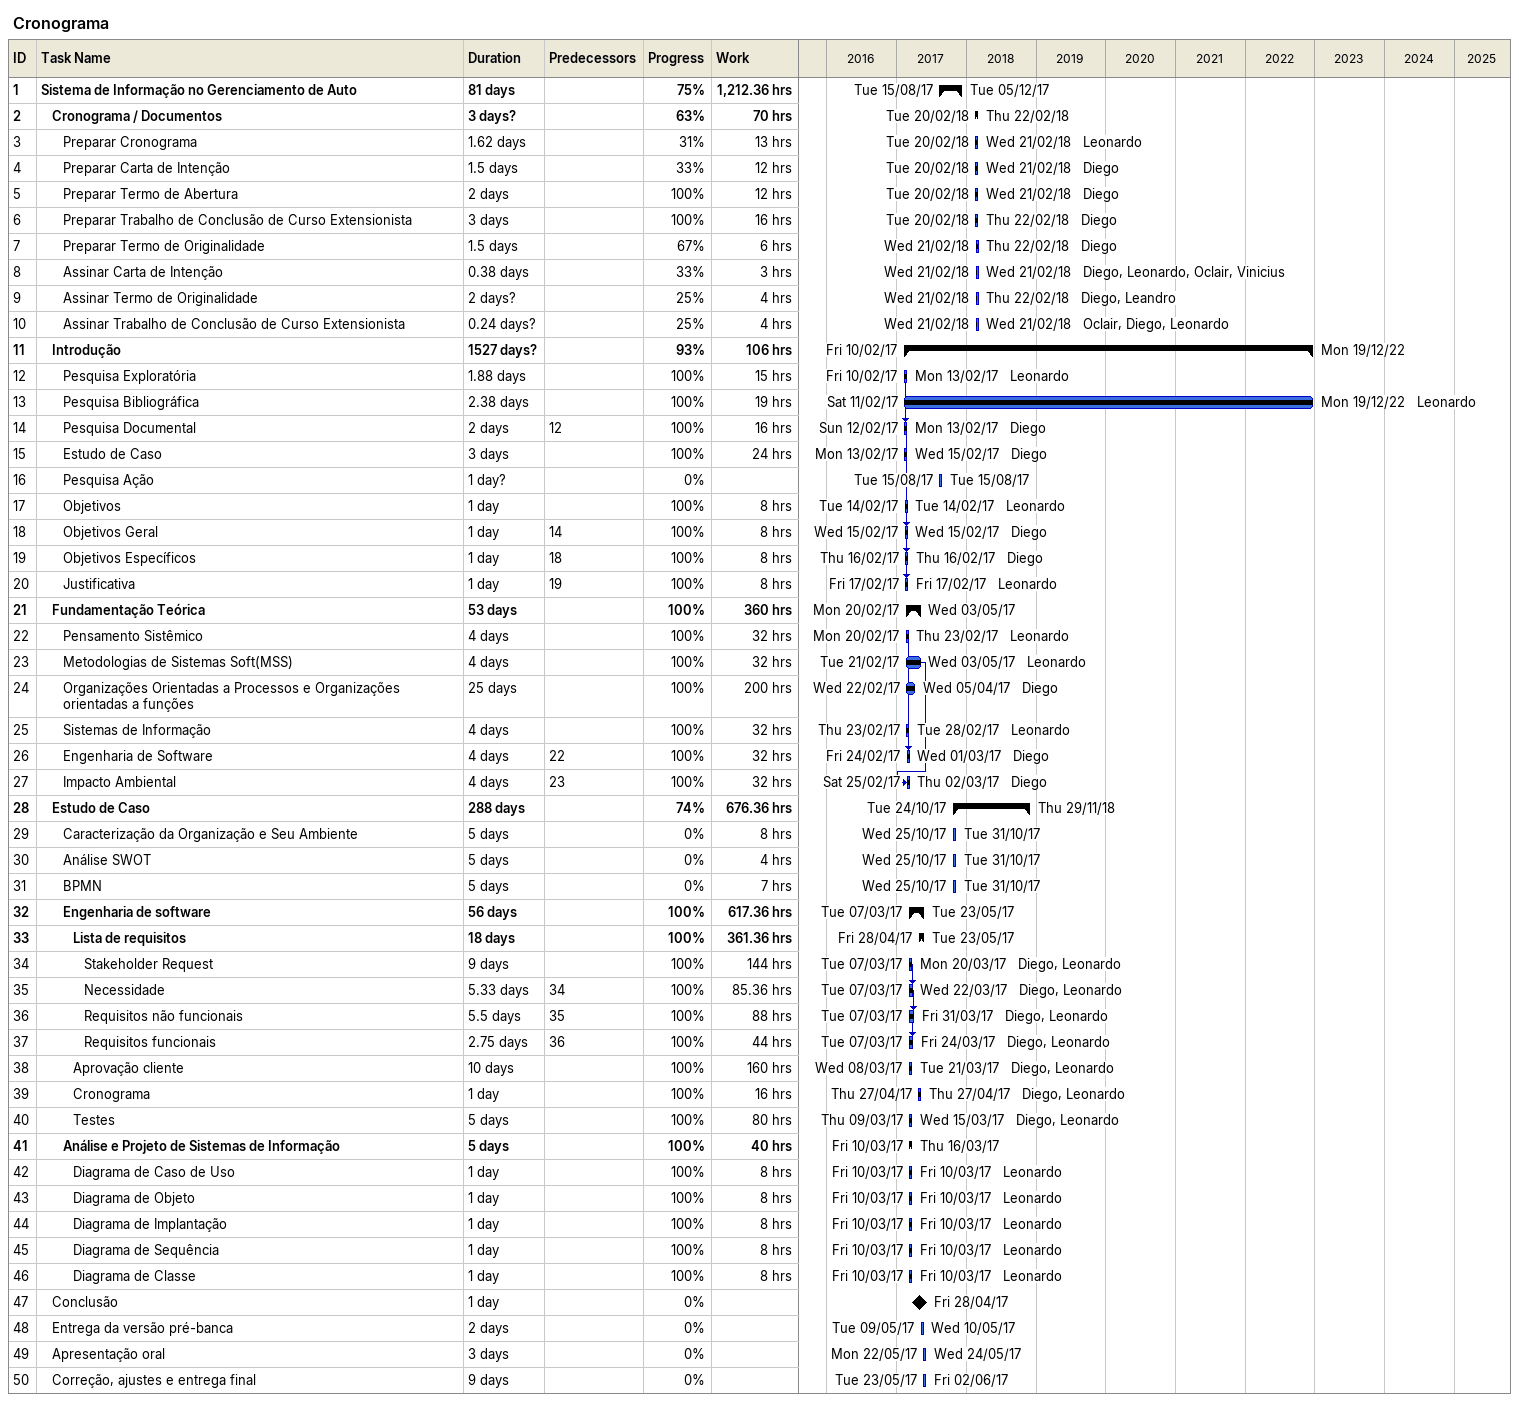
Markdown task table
Cronograma

| ID | Level | Task | Duration | Start | Finish | Predecessors | Resources | % complete | Work (h) |
|---|---|---|---|---|---|---|---|---|---|
| 1 | 1 | **Sistema de Informação no Gerenciamento de Auto** | 81d | 2017-08-15 | 2017-12-05 |  |  | 75 | 1212.36 |
| 2 | 2 | **Cronograma / Documentos** | 3d? | 2018-02-20 | 2018-02-22 |  |  | 63 | 70 |
| 3 | 3 | Preparar Cronograma | 1.62d | 2018-02-20 | 2018-02-21 |  | Leonardo | 31 | 13 |
| 4 | 3 | Preparar Carta de Intenção | 1.5d | 2018-02-20 | 2018-02-21 |  | Diego | 33 | 12 |
| 5 | 3 | Preparar Termo de Abertura | 2d | 2018-02-20 | 2018-02-21 |  | Diego | 100 | 12 |
| 6 | 3 | Preparar Trabalho de Conclusão de Curso Extensionista | 3d | 2018-02-20 | 2018-02-22 |  | Diego | 100 | 16 |
| 7 | 3 | Preparar Termo de Originalidade | 1.5d | 2018-02-21 | 2018-02-22 |  | Diego | 67 | 6 |
| 8 | 3 | Assinar Carta de Intenção | 0.38d | 2018-02-21 | 2018-02-21 |  | Diego, Leonardo, Oclair, Vinicius | 33 | 3 |
| 9 | 3 | Assinar Termo de Originalidade | 2d? | 2018-02-21 | 2018-02-22 |  | Diego, Leandro | 25 | 4 |
| 10 | 3 | Assinar Trabalho de Conclusão de Curso Extensionista | 0.24d? | 2018-02-21 | 2018-02-21 |  | Oclair, Diego, Leonardo | 25 | 4 |
| 11 | 2 | **Introdução** | 1527d? | 2017-02-10 | 2022-12-19 |  |  | 93 | 106 |
| 12 | 3 | Pesquisa Exploratória | 1.88d | 2017-02-10 | 2017-02-13 |  | Leonardo | 100 | 15 |
| 13 | 3 | Pesquisa Bibliográfica | 2.38d | 2017-02-11 | 2022-12-19 |  | Leonardo | 100 | 19 |
| 14 | 3 | Pesquisa Documental | 2d | 2017-02-12 | 2017-02-13 | 12 | Diego | 100 | 16 |
| 15 | 3 | Estudo de Caso | 3d | 2017-02-13 | 2017-02-15 |  | Diego | 100 | 24 |
| 16 | 3 | Pesquisa Ação | 1d? | 2017-08-15 | 2017-08-15 |  |  | 0 |  |
| 17 | 3 | Objetivos | 1d | 2017-02-14 | 2017-02-14 |  | Leonardo | 100 | 8 |
| 18 | 3 | Objetivos Geral | 1d | 2017-02-15 | 2017-02-15 | 14 | Diego | 100 | 8 |
| 19 | 3 | Objetivos Específicos | 1d | 2017-02-16 | 2017-02-16 | 18 | Diego | 100 | 8 |
| 20 | 3 | Justificativa | 1d | 2017-02-17 | 2017-02-17 | 19 | Leonardo | 100 | 8 |
| 21 | 2 | **Fundamentação Teórica** | 53d | 2017-02-20 | 2017-05-03 |  |  | 100 | 360 |
| 22 | 3 | Pensamento Sistêmico | 4d | 2017-02-20 | 2017-02-23 |  | Leonardo | 100 | 32 |
| 23 | 3 | Metodologias de Sistemas Soft(MSS) | 4d | 2017-02-21 | 2017-05-03 |  | Leonardo | 100 | 32 |
| 24 | 3 | Organizações Orientadas a Processos e Organizações orientadas a funções | 25d | 2017-02-22 | 2017-04-05 |  | Diego | 100 | 200 |
| 25 | 3 | Sistemas de Informação | 4d | 2017-02-23 | 2017-02-28 |  | Leonardo | 100 | 32 |
| 26 | 3 | Engenharia de Software | 4d | 2017-02-24 | 2017-03-01 | 22 | Diego | 100 | 32 |
| 27 | 3 | Impacto Ambiental | 4d | 2017-02-25 | 2017-03-02 | 23 | Diego | 100 | 32 |
| 28 | 2 | **Estudo de Caso** | 288d | 2017-10-24 | 2018-11-29 |  |  | 74 | 676.36 |
| 29 | 3 | Caracterização da Organização e Seu Ambiente | 5d | 2017-10-25 | 2017-10-31 |  |  | 0 | 8 |
| 30 | 3 | Análise SWOT | 5d | 2017-10-25 | 2017-10-31 |  |  | 0 | 4 |
| 31 | 3 | BPMN | 5d | 2017-10-25 | 2017-10-31 |  |  | 0 | 7 |
| 32 | 3 | **Engenharia de software** | 56d | 2017-03-07 | 2017-05-23 |  |  | 100 | 617.36 |
| 33 | 4 | **Lista de requisitos** | 18d | 2017-04-28 | 2017-05-23 |  |  | 100 | 361.36 |
| 34 | 5 | Stakeholder Request | 9d | 2017-03-07 | 2017-03-20 |  | Diego, Leonardo | 100 | 144 |
| 35 | 5 | Necessidade | 5.33d | 2017-03-07 | 2017-03-22 | 34 | Diego, Leonardo | 100 | 85.36 |
| 36 | 5 | Requisitos não funcionais | 5.5d | 2017-03-07 | 2017-03-31 | 35 | Diego, Leonardo | 100 | 88 |
| 37 | 5 | Requisitos funcionais | 2.75d | 2017-03-07 | 2017-03-24 | 36 | Diego, Leonardo | 100 | 44 |
| 38 | 4 | Aprovação cliente | 10d | 2017-03-08 | 2017-03-21 |  | Diego, Leonardo | 100 | 160 |
| 39 | 4 | Cronograma | 1d | 2017-04-27 | 2017-04-27 |  | Diego, Leonardo | 100 | 16 |
| 40 | 4 | Testes | 5d | 2017-03-09 | 2017-03-15 |  | Diego, Leonardo | 100 | 80 |
| 41 | 3 | **Análise e Projeto de Sistemas de Informação** | 5d | 2017-03-10 | 2017-03-16 |  |  | 100 | 40 |
| 42 | 4 | Diagrama de Caso de Uso | 1d | 2017-03-10 | 2017-03-10 |  | Leonardo | 100 | 8 |
| 43 | 4 | Diagrama de Objeto | 1d | 2017-03-10 | 2017-03-10 |  | Leonardo | 100 | 8 |
| 44 | 4 | Diagrama de Implantação | 1d | 2017-03-10 | 2017-03-10 |  | Leonardo | 100 | 8 |
| 45 | 4 | Diagrama de Sequência | 1d | 2017-03-10 | 2017-03-10 |  | Leonardo | 100 | 8 |
| 46 | 4 | Diagrama de Classe | 1d | 2017-03-10 | 2017-03-10 |  | Leonardo | 100 | 8 |
| 47 | 2 | Conclusão | 1d | 2017-04-28 | 2017-04-28 |  |  | 0 |  |
| 48 | 2 | Entrega da versão pré-banca | 2d | 2017-05-09 | 2017-05-10 |  |  | 0 |  |
| 49 | 2 | Apresentação oral | 3d | 2017-05-22 | 2017-05-24 |  |  | 0 |  |
| 50 | 2 | Correção, ajustes e entrega final | 9d | 2017-05-23 | 2017-06-02 |  |  | 0 |  |
